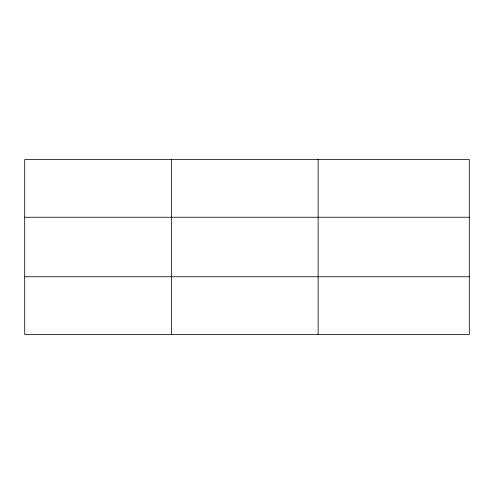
<?xml version="1.0" encoding="UTF-8"?>
<svg xmlns="http://www.w3.org/2000/svg" width="494" height="494" viewBox="0 0 494 494"><rect width="100%" height="100%" fill="white"/><g stroke="black" fill="none" stroke-linecap="round" stroke-linejoin="round"><path stroke-width="0.74" d="M171.418 159.5L171.418 334.5M318.136 159.5L318.136 334.5M469.3 276.751L469.3 334.5L24.7 334.5L24.7 159.5L469.3 159.5L469.3 276.751L24.7 276.751M24.7 217.249L469.3 217.249"/></g></svg>
